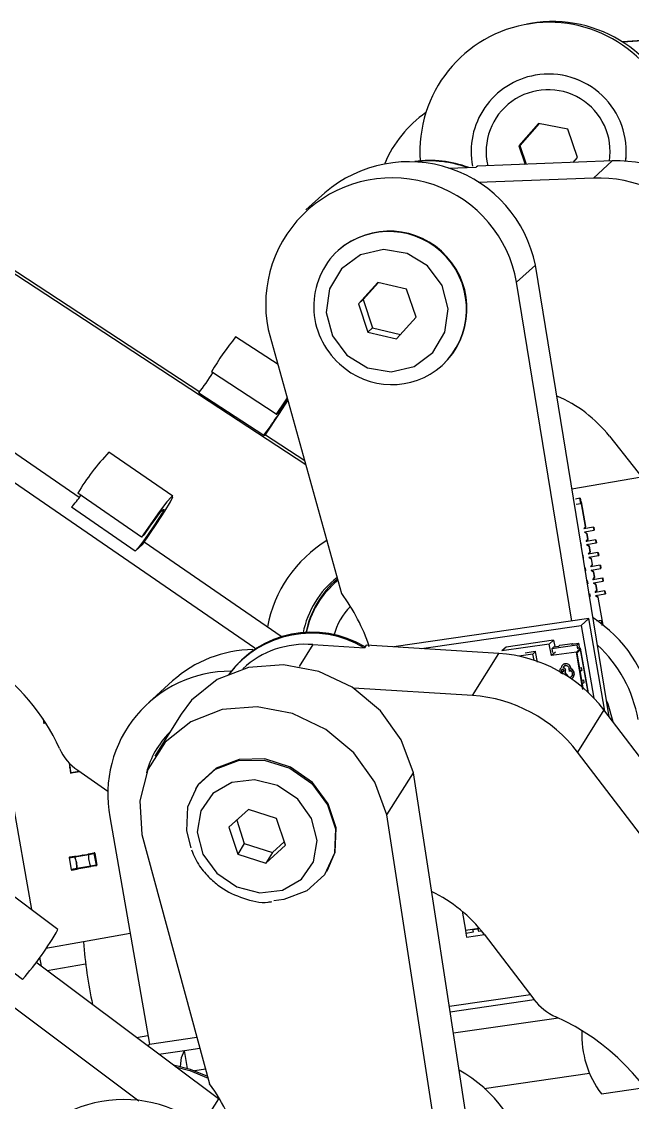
# Model space of a CAD drawing. Header units: millimetres. Extents: x -294 to 2792, y 5 to 1659.
# Drawn here: x 716.92 to 721.64, y 561.03 to 569.39 of the extents above; entities that cross this region are included whole.
import ezdxf

# ---------------------------------------------------------------- set-up
doc = ezdxf.new("R2010")
doc.units = ezdxf.units.MM
doc.layers.get('0').update_dxf_attribs({"lineweight": 18})

msp = doc.modelspace()

# ---------------------------------------------------------------- linework, layer by layer
at = {"color": 7, "linetype": 'Continuous', "lineweight": 25}
for p, q in [((720.8571, 569.3735), (720.8275, 569.3683)), ((722.4783, 569.2953), (721.5681, 569.2316)), ((722.4488, 569.2901), (721.5725, 569.2288)), ((720.894, 568.9738), (720.8933, 568.9737)), ((720.9195, 568.6009), (720.7668, 568.4278)), ((720.9248, 568.5999), (720.7742, 568.4291)), ((721.1457, 568.5552), (720.9195, 568.6009)), ((721.2193, 568.3363), (721.1457, 568.5552)), ((720.7742, 568.4291), (720.7668, 568.4278)), ((720.7668, 568.4278), (720.8151, 568.2842)), ((720.7742, 568.4291), (720.8228, 568.2845)), ((719.7404, 568.3153), (719.7294, 568.2912)), ((721.4891, 568.3103), (720.4461, 568.27)), ((721.186, 568.2986), (721.2193, 568.3363)), ((721.3428, 568.1785), (721.4891, 568.3103)), ((720.2261, 568.2536), (720.437, 568.2617)), ((720.4461, 568.27), (720.437, 568.2617)), ((721.3428, 568.1785), (720.4514, 568.144)), ((719.2659, 568.0635), (719.1197, 567.9317)), ((719.3729, 567.6214), (719.3692, 567.6181)), ((719.1199, 565.9598), (716.6969, 567.5477)), ((718.299, 566.5224), (716.7264, 567.5529)), ((720.7491, 567.3727), (720.8953, 567.5046)), ((721.4653, 564.0099), (720.8953, 567.5046)), ((719.6768, 567.3708), (719.5265, 567.2048)), ((719.6823, 567.3695), (719.5631, 567.2378)), ((719.8993, 567.3187), (719.6768, 567.3708)), ((721.1768, 564.7505), (720.7491, 567.3727)), ((719.9716, 567.1007), (719.8993, 567.3187)), ((719.5631, 567.2378), (719.5265, 567.2048)), ((719.5265, 567.2048), (719.5988, 566.9867)), ((719.5631, 567.2378), (719.6354, 567.0197)), ((719.8214, 566.9347), (719.9716, 567.1007)), ((718.9046, 566.7348), (718.5769, 566.9496)), ((718.8295, 567.0053), (719.3968, 564.9631)), ((719.6354, 567.0197), (719.5988, 566.9867)), ((719.5988, 566.9867), (719.8214, 566.9347)), ((719.6354, 567.0197), (719.8524, 566.9689)), ((717.3681, 565.706), (715.8265, 566.7672)), ((720.1728, 566.7269), (720.1765, 566.7302)), ((718.7246, 564.5397), (715.6802, 566.6353)), ((718.8913, 566.3511), (718.3897, 566.6799)), ((718.7937, 566.1859), (718.292, 566.5146)), ((718.8055, 566.188), (718.915, 566.3553)), ((718.8913, 566.3511), (718.8958, 566.3519)), ((718.7937, 566.1859), (718.8055, 566.188)), ((719.1116, 565.9898), (718.8066, 566.1897)), ((721.4677, 566.1807), (721.8675, 565.6729)), ((718.0902, 565.7169), (717.5969, 566.0565)), ((721.1778, 565.7729), (721.7143, 565.8675)), ((717.8503, 565.4005), (717.3569, 565.7402)), ((721.2381, 565.7006), (721.2037, 565.6945)), ((721.2381, 565.7006), (721.2448, 565.7018)), ((721.2451, 565.6612), (721.2381, 565.7006)), ((721.2833, 565.4832), (721.2448, 565.7018)), ((717.801, 565.2917), (717.3076, 565.6313)), ((721.2106, 565.6552), (721.2451, 565.6612)), ((721.2445, 565.6713), (721.2462, 565.6614)), ((721.2462, 565.6614), (721.2451, 565.6612)), ((721.2489, 565.6721), (721.2822, 565.483)), ((717.8595, 565.3445), (717.9673, 565.506)), ((721.2332, 565.4337), (721.2314, 565.4439)), ((721.2822, 565.483), (721.2693, 565.4644)), ((721.3441, 565.4776), (721.2693, 565.4644)), ((721.2833, 565.4832), (721.2704, 565.4646)), ((721.2734, 565.4408), (721.3482, 565.454)), ((721.2734, 565.4408), (721.292, 565.4278)), ((721.2745, 565.441), (721.2931, 565.428)), ((721.2822, 565.483), (721.2833, 565.4832)), ((721.3441, 565.4776), (721.3455, 565.4779)), ((721.3482, 565.454), (721.3441, 565.4776)), ((721.3455, 565.4779), (721.3497, 565.4543)), ((721.3497, 565.4543), (721.3482, 565.454)), ((717.8503, 565.4005), (717.8722, 565.4203)), ((718.9293, 564.6314), (717.8701, 565.3604)), ((721.2506, 565.3352), (721.2464, 565.3589)), ((721.2996, 565.3845), (721.2866, 565.366)), ((721.3614, 565.3792), (721.2866, 565.366)), ((721.2877, 565.3662), (721.3007, 565.3847)), ((721.2908, 565.3423), (721.3656, 565.3555)), ((721.2931, 565.428), (721.292, 565.4278)), ((721.292, 565.4278), (721.2996, 565.3845)), ((721.3007, 565.3847), (721.2931, 565.428)), ((721.2996, 565.3845), (721.3007, 565.3847)), ((721.3614, 565.3792), (721.3629, 565.3794)), ((721.3656, 565.3555), (721.3614, 565.3792)), ((721.3629, 565.3794), (721.3671, 565.3558)), ((721.3656, 565.3555), (721.3671, 565.3558)), ((717.801, 565.2917), (717.8595, 565.3445)), ((721.2908, 565.3423), (721.3093, 565.3293)), ((721.3104, 565.3295), (721.2919, 565.3425)), ((721.317, 565.286), (721.304, 565.2675)), ((721.3788, 565.2807), (721.304, 565.2675)), ((721.3051, 565.2677), (721.3181, 565.2862)), ((721.3104, 565.3295), (721.3093, 565.3293)), ((721.3093, 565.3293), (721.317, 565.286)), ((721.3181, 565.2862), (721.3104, 565.3295)), ((721.317, 565.286), (721.3181, 565.2862)), ((721.3788, 565.2807), (721.3803, 565.2809)), ((721.383, 565.257), (721.3788, 565.2807)), ((721.3803, 565.2809), (721.3844, 565.2573)), ((721.2679, 565.2368), (721.2638, 565.2604)), ((721.3082, 565.2438), (721.383, 565.257)), ((721.3082, 565.2438), (721.3267, 565.2309)), ((721.3278, 565.2311), (721.3093, 565.244)), ((721.3343, 565.1875), (721.3214, 565.169)), ((721.3225, 565.1692), (721.3354, 565.1877)), ((721.3278, 565.2311), (721.3267, 565.2309)), ((721.3267, 565.2309), (721.3343, 565.1875)), ((721.3354, 565.1877), (721.3278, 565.2311)), ((721.3343, 565.1875), (721.3354, 565.1877)), ((721.383, 565.257), (721.3844, 565.2573)), ((721.3961, 565.1822), (721.3976, 565.1824)), ((721.3976, 565.1824), (721.4018, 565.1588)), ((721.2853, 565.1383), (721.2811, 565.1619)), ((721.3961, 565.1822), (721.3214, 565.169)), ((721.3255, 565.1454), (721.4003, 565.1586)), ((721.3255, 565.1454), (721.344, 565.1324)), ((721.3452, 565.1326), (721.3266, 565.1456)), ((721.3452, 565.1326), (721.344, 565.1324)), ((721.344, 565.1324), (721.3517, 565.0891)), ((721.3528, 565.0892), (721.3452, 565.1326)), ((721.4003, 565.1586), (721.3961, 565.1822)), ((721.4003, 565.1586), (721.4018, 565.1588)), ((721.3027, 565.0398), (721.2985, 565.0634)), ((721.3517, 565.0891), (721.3387, 565.0705)), ((721.4135, 565.0837), (721.3387, 565.0705)), ((721.3398, 565.0707), (721.3528, 565.0892)), ((721.3429, 565.0469), (721.4177, 565.0601)), ((721.3429, 565.0469), (721.3614, 565.0339)), ((721.3625, 565.0341), (721.344, 565.0471)), ((721.3517, 565.0891), (721.3528, 565.0892)), ((721.3625, 565.0341), (721.3614, 565.0339)), ((721.3614, 565.0339), (721.3691, 564.9906)), ((721.3702, 564.9908), (721.3625, 565.0341)), ((721.4135, 565.0837), (721.415, 565.084)), ((721.4177, 565.0601), (721.4135, 565.0837)), ((721.415, 565.084), (721.4192, 565.0603)), ((721.4177, 565.0601), (721.4192, 565.0603)), ((721.32, 564.9413), (721.3159, 564.9649)), ((721.3691, 564.9906), (721.3561, 564.972)), ((721.4309, 564.9852), (721.3561, 564.972)), ((721.3572, 564.9722), (721.3702, 564.9908)), ((721.3603, 564.9484), (721.435, 564.9616)), ((721.3603, 564.9484), (721.3788, 564.9354)), ((721.3799, 564.9356), (721.3614, 564.9486)), ((721.3691, 564.9906), (721.3702, 564.9908)), ((721.3799, 564.9356), (721.3788, 564.9354)), ((721.3788, 564.9354), (721.4121, 564.7463)), ((721.4179, 564.7197), (721.3799, 564.9356)), ((721.4309, 564.9852), (721.4324, 564.9855)), ((721.435, 564.9616), (721.4309, 564.9852)), ((721.4324, 564.9855), (721.4365, 564.9619)), ((721.435, 564.9616), (721.4365, 564.9619)), ((721.3075, 564.7695), (719.8013, 564.5507)), ((721.3075, 564.7695), (721.249, 564.7167)), ((721.4326, 564.0529), (721.3075, 564.7695)), ((720.0148, 564.5374), (721.249, 564.7167)), ((721.249, 564.7167), (721.3472, 564.154)), ((721.4048, 564.7552), (721.3704, 564.7491)), ((721.4048, 564.7552), (721.406, 564.7554)), ((721.4118, 564.7158), (721.4048, 564.7552)), ((721.406, 564.7554), (721.4077, 564.7456)), ((721.0354, 564.6026), (720.6675, 564.5491)), ((721.0354, 564.6026), (721.0025, 564.5729)), ((721.0354, 564.6026), (721.0441, 564.5526)), ((719.1746, 564.5683), (719.0685, 564.3988)), ((719.1746, 564.5683), (719.5727, 564.5436)), ((719.5854, 564.564), (719.5727, 564.5436)), ((720.6123, 564.5005), (719.5854, 564.564)), ((719.6063, 564.5653), (719.6057, 564.5627)), ((721.0025, 564.5729), (720.6346, 564.5195)), ((720.6675, 564.5491), (720.6346, 564.5195)), ((720.8149, 564.5056), (720.8931, 564.517)), ((720.8931, 564.517), (720.8941, 564.5114)), ((721.0182, 564.4831), (721.0025, 564.5729)), ((721.2151, 564.565), (721.0215, 564.5369)), ((721.0215, 564.5369), (721.0379, 564.5517)), ((721.0215, 564.5369), (721.0266, 564.5076)), ((721.0379, 564.5517), (721.0767, 564.5574)), ((721.0767, 564.5574), (721.084, 564.564)), ((721.084, 564.564), (721.1808, 564.578)), ((721.1735, 564.5714), (721.2316, 564.5799)), ((721.1735, 564.5714), (721.1808, 564.578)), ((721.1808, 564.578), (721.1818, 564.5726)), ((721.2448, 564.5409), (721.2118, 564.5112)), ((721.2316, 564.5799), (721.2151, 564.565)), ((721.2151, 564.565), (721.2203, 564.5358)), ((721.2446, 564.5295), (721.2154, 564.5031)), ((721.2203, 564.5358), (721.2367, 564.5506)), ((721.2448, 564.5409), (721.2223, 564.5376)), ((721.2367, 564.5506), (721.2316, 564.5799)), ((721.3024, 564.1985), (721.2446, 564.5295)), ((721.3049, 564.1961), (721.2448, 564.5409)), ((720.4084, 564.1746), (720.6123, 564.5005)), ((720.8758, 564.4949), (720.7674, 564.4792)), ((720.8941, 564.5114), (720.8758, 564.4949)), ((720.8841, 564.4475), (720.8758, 564.4949)), ((720.8941, 564.5114), (720.9077, 564.4333)), ((721.2118, 564.5112), (721.0182, 564.4831)), ((721.049, 564.5109), (721.0182, 564.4831)), ((721.2626, 564.2205), (721.2118, 564.5112)), ((721.2154, 564.5031), (721.2623, 564.2343)), ((721.0967, 564.3668), (721.0967, 564.3667)), ((721.1026, 564.4078), (721.1027, 564.4079)), ((721.11, 564.3901), (721.11, 564.3901)), ((721.1236, 564.3529), (721.1443, 564.3248)), ((721.1684, 564.3838), (721.168, 564.3891)), ((721.1684, 564.3838), (721.1799, 564.3753)), ((721.1799, 564.3752), (721.1684, 564.3838)), ((721.1799, 564.3752), (721.1799, 564.3753)), ((721.1932, 564.3493), (721.1932, 564.3493)), ((721.2352, 564.3896), (721.2492, 564.3926)), ((721.2391, 564.3671), (721.2533, 564.3692)), ((721.2533, 564.3692), (721.2393, 564.3661)), ((721.2492, 564.3926), (721.2533, 564.3692)), ((718.089, 564.287), (717.9025, 564.1189)), ((721.1443, 564.3247), (721.1443, 564.3248)), ((721.157, 564.3117), (721.1571, 564.3117)), ((721.1867, 564.3169), (721.1867, 564.317)), ((721.2522, 564.2919), (721.2662, 564.295)), ((721.2561, 564.2695), (721.2703, 564.2716)), ((721.2703, 564.2716), (721.2563, 564.2685)), ((721.2662, 564.295), (721.2703, 564.2716)), ((720.4084, 564.1746), (719.4891, 564.2315)), ((718.1558, 564.0315), (717.9519, 563.7056)), ((721.4249, 564.0629), (721.221, 563.737)), ((723.6988, 561.0809), (721.4249, 564.0629)), ((717.0876, 563.994), (717.0946, 563.9546)), ((723.1944, 561.149), (721.221, 563.737)), ((717.2891, 563.6534), (717.2956, 563.6162)), ((717.2975, 563.6165), (717.2915, 563.6509)), ((717.2937, 563.6158), (717.3007, 563.5758)), ((717.2947, 563.6215), (717.2944, 563.6214)), ((717.3045, 563.5765), (717.2974, 563.6165)), ((717.356, 563.5959), (717.5894, 563.4352)), ((717.3007, 563.5758), (717.3045, 563.5765)), ((717.3679, 563.5877), (717.3045, 563.5765)), ((717.3726, 563.5844), (717.3053, 563.5726)), ((719.747, 563.2513), (719.951, 563.5772)), ((720.4575, 560.2857), (719.951, 563.5772)), ((718.2706, 563.4609), (718.2655, 563.4527)), ((716.846, 563.3853), (716.9973, 562.5183)), ((717.8286, 561.0372), (714.8095, 563.2984)), ((718.6761, 563.2927), (718.5254, 563.1548)), ((718.8942, 563.2235), (718.6761, 563.2927)), ((717.6039, 563.2355), (717.9106, 561.4783)), ((718.5851, 563.2095), (718.6439, 563.0292)), ((718.9616, 563.0163), (718.8942, 563.2235)), ((720.1346, 560.733), (719.747, 563.2513)), ((717.8522, 563.0991), (718.376, 561.1698)), ((718.5254, 563.1548), (718.5929, 562.9477)), ((718.6439, 563.0292), (718.5929, 562.9477)), ((718.6439, 563.0292), (718.862, 562.9599)), ((718.811, 562.8784), (718.9616, 563.0163)), ((718.862, 562.9599), (718.9529, 563.0431)), ((717.3318, 562.93), (717.2918, 562.923)), ((717.2924, 562.919), (717.3324, 562.926)), ((717.3316, 562.9279), (717.3324, 562.926)), ((717.3316, 562.9279), (717.3319, 562.9274)), ((717.3389, 562.9313), (717.3318, 562.93)), ((717.3324, 562.9261), (717.3319, 562.9274)), ((717.3322, 562.928), (717.4411, 562.9473)), ((717.3324, 562.9261), (717.4414, 562.9453)), ((717.3393, 562.9293), (717.3389, 562.9313)), ((717.3633, 562.9337), (717.3646, 562.934)), ((717.3633, 562.9337), (717.3633, 562.9335)), ((717.3646, 562.934), (717.3647, 562.9338)), ((717.3652, 562.9339), (717.3652, 562.9341)), ((717.3669, 562.9344), (717.3669, 562.9342)), ((717.367, 562.9344), (717.3671, 562.9342)), ((717.368, 562.9346), (717.3694, 562.9348)), ((717.368, 562.9346), (717.368, 562.9344)), ((717.3694, 562.9348), (717.3699, 562.9349)), ((717.3694, 562.9348), (717.3694, 562.9346)), ((717.3699, 562.9347), (717.3699, 562.9349)), ((717.3702, 562.9349), (717.3702, 562.9348)), ((717.3704, 562.935), (717.3704, 562.9348)), ((717.371, 562.9351), (717.3711, 562.9349)), ((717.3711, 562.9351), (717.3711, 562.9349)), ((717.3712, 562.9351), (717.3713, 562.9349)), ((717.3716, 562.9352), (717.3731, 562.9355)), ((717.3716, 562.9352), (717.3716, 562.935)), ((717.3717, 562.9352), (717.3718, 562.935)), ((717.3731, 562.9355), (717.3731, 562.9353)), ((717.3733, 562.9355), (717.3733, 562.9353)), ((717.3737, 562.9356), (717.3742, 562.9357)), ((717.3737, 562.9356), (717.3737, 562.9354)), ((717.374, 562.9356), (717.3746, 562.9357)), ((717.3742, 562.9357), (717.3742, 562.9355)), ((717.3749, 562.9358), (717.375, 562.9356)), ((717.3749, 562.9358), (717.3751, 562.9358)), ((717.3751, 562.9358), (717.3751, 562.9356)), ((717.3751, 562.9358), (717.3751, 562.9356)), ((717.3752, 562.9358), (717.3751, 562.9358)), ((717.3752, 562.9358), (717.3758, 562.9359)), ((717.3752, 562.9358), (717.3753, 562.9356)), ((717.3752, 562.9356), (717.3752, 562.9358)), ((717.3752, 562.9358), (717.3752, 562.9358)), ((717.3758, 562.9359), (717.3778, 562.9363)), ((717.3758, 562.9359), (717.3758, 562.9357)), ((717.3758, 562.9359), (717.3759, 562.9357)), ((717.3759, 562.936), (717.3759, 562.9358)), ((717.376, 562.936), (717.376, 562.9358)), ((717.3762, 562.936), (717.3765, 562.9361)), ((717.3764, 562.9361), (717.3765, 562.9359)), ((717.3765, 562.9361), (717.3765, 562.9359)), ((717.3765, 562.9361), (717.3765, 562.9359)), ((717.3765, 562.9361), (717.3765, 562.9361)), ((717.3768, 562.9361), (717.3775, 562.9362)), ((717.3768, 562.9361), (717.3769, 562.9359)), ((717.3768, 562.9361), (717.3769, 562.9361)), ((717.3769, 562.9361), (717.377, 562.9359)), ((717.3773, 562.9362), (717.3773, 562.936)), ((717.3774, 562.9362), (717.3775, 562.936)), ((717.3775, 562.9362), (717.3783, 562.9364)), ((717.3775, 562.9362), (717.3775, 562.936)), ((717.3776, 562.9362), (717.3776, 562.9361)), ((717.3778, 562.9363), (717.3779, 562.9361)), ((717.3778, 562.9363), (717.378, 562.9363)), ((717.3779, 562.9363), (717.3787, 562.9365)), ((717.3779, 562.9363), (717.3779, 562.9361)), ((717.378, 562.9363), (717.378, 562.9361)), ((717.378, 562.9363), (717.3781, 562.9361)), ((717.3781, 562.9363), (717.3782, 562.9362)), ((717.3785, 562.9364), (717.3786, 562.9362)), ((717.3786, 562.9364), (717.3796, 562.9366)), ((717.3786, 562.9364), (717.3787, 562.9362)), ((717.3787, 562.9365), (717.3788, 562.9363)), ((717.3788, 562.9363), (717.3787, 562.9365)), ((717.3787, 562.9365), (717.3787, 562.9365)), ((717.3788, 562.9365), (717.3798, 562.9366)), ((717.3788, 562.9363), (717.3788, 562.9365)), ((717.3793, 562.9366), (717.3794, 562.9364)), ((717.3796, 562.9366), (717.3796, 562.9364)), ((717.3803, 562.9367), (717.3813, 562.9369)), ((717.3803, 562.9367), (717.3807, 562.9368)), ((717.3807, 562.9368), (717.3807, 562.9366)), ((717.3811, 562.9369), (717.3811, 562.9367)), ((717.3811, 562.9369), (717.3811, 562.9367)), ((717.3812, 562.9367), (717.3812, 562.9369)), ((717.3819, 562.937), (717.3834, 562.9373)), ((717.3819, 562.937), (717.382, 562.9368)), ((717.3821, 562.9371), (717.3822, 562.9369)), ((717.3822, 562.9371), (717.3822, 562.9369)), ((717.3823, 562.9371), (717.3823, 562.9369)), ((717.3834, 562.9373), (717.3839, 562.9374)), ((717.3834, 562.9373), (717.3834, 562.9371)), ((717.3839, 562.9374), (717.3839, 562.9372)), ((717.3839, 562.9374), (717.3841, 562.9374)), ((717.3841, 562.9374), (717.3841, 562.9372)), ((717.3842, 562.9374), (717.3842, 562.9372)), ((717.3844, 562.9374), (717.3844, 562.9373)), ((717.3875, 562.938), (717.3875, 562.9378)), ((717.3875, 562.9378), (717.3875, 562.938)), ((717.3892, 562.9383), (717.3893, 562.9381)), ((717.3901, 562.9385), (717.3901, 562.9383)), ((717.3914, 562.9387), (717.3914, 562.9385)), ((717.3916, 562.9385), (717.3915, 562.9387)), ((717.3926, 562.9389), (717.3927, 562.9387)), ((717.3927, 562.9389), (717.3927, 562.9387)), ((717.3928, 562.9389), (717.3929, 562.9387)), ((717.393, 562.939), (717.393, 562.9388)), ((717.3935, 562.9391), (717.3935, 562.9389)), ((717.3937, 562.9391), (717.3938, 562.9389)), ((717.3953, 562.9394), (717.3954, 562.9392)), ((717.3974, 562.9397), (717.3974, 562.9395)), ((717.3985, 562.9397), (717.3985, 562.9397)), ((717.3988, 562.94), (717.4001, 562.9402)), ((717.3988, 562.94), (717.3988, 562.9398)), ((717.3994, 562.9401), (717.3995, 562.9399)), ((717.3996, 562.9401), (717.3997, 562.9399)), ((717.4001, 562.9402), (717.4008, 562.9403)), ((717.4001, 562.9402), (717.4002, 562.94)), ((717.4008, 562.9403), (717.4008, 562.9401)), ((717.4022, 562.9406), (717.4022, 562.9404)), ((717.4038, 562.9409), (717.4038, 562.9407)), ((717.4041, 562.9409), (717.4041, 562.9407)), ((717.4056, 562.9412), (717.4056, 562.941)), ((717.4371, 562.9486), (717.4408, 562.9492)), ((717.4371, 562.9486), (717.4374, 562.9466)), ((717.4408, 562.9492), (717.4808, 562.9563)), ((717.4413, 562.9453), (717.4813, 562.9523)), ((717.4413, 562.9453), (717.4415, 562.9473)), ((717.4808, 562.9563), (717.4842, 562.9569)), ((717.4854, 562.953), (717.4813, 562.9523)), ((717.4813, 562.9523), (717.4973, 562.8617)), ((717.4888, 562.9536), (717.4854, 562.953)), ((717.4854, 562.953), (717.5014, 562.8624)), ((717.5048, 562.863), (717.4888, 562.9536)), ((717.4888, 562.9536), (717.5048, 562.863)), ((717.4888, 562.9536), (717.4888, 562.9536)), ((718.5929, 562.9477), (718.811, 562.8784)), ((718.862, 562.9599), (718.811, 562.8784)), ((717.2924, 562.919), (717.2886, 562.9183)), ((717.2886, 562.9183), (717.3046, 562.8277)), ((717.3084, 562.8284), (717.2924, 562.919)), ((717.4574, 562.8547), (717.3484, 562.8355)), ((717.3488, 562.8335), (717.4578, 562.8527)), ((717.4541, 562.8521), (717.4544, 562.8501)), ((717.4582, 562.8507), (717.4544, 562.8501)), ((717.4973, 562.8617), (717.4573, 562.8547)), ((717.4981, 562.8578), (717.4582, 562.8507)), ((717.4973, 562.8617), (717.5014, 562.8624)), ((717.5015, 562.8584), (717.4981, 562.8578)), ((717.5014, 562.8624), (717.5048, 562.863)), ((717.5048, 562.863), (717.5048, 562.863)), ((717.3046, 562.8277), (717.3084, 562.8284)), ((717.3483, 562.8354), (717.3084, 562.8284)), ((717.3092, 562.8245), (717.3492, 562.8315)), ((717.3484, 562.834), (717.3483, 562.8334)), ((717.3484, 562.834), (717.3484, 562.8355)), ((717.3492, 562.8315), (717.3563, 562.8328)), ((717.3563, 562.8328), (717.356, 562.8348)), ((719.2828, 562.8162), (719.2878, 562.8244)), ((717.2031, 562.3642), (716.7233, 562.7235)), ((720.3273, 562.5067), (720.3532, 562.3583)), ((720.3532, 562.3583), (720.4612, 562.374)), ((720.3536, 562.3583), (720.3573, 562.3371)), ((720.357, 562.3368), (720.4151, 562.3452)), ((720.3573, 562.3371), (720.415, 562.3455)), ((720.4116, 562.3648), (720.4504, 562.3704)), ((720.4116, 562.3648), (720.412, 562.3651)), ((720.4151, 562.3452), (720.4116, 562.3648)), ((720.412, 562.3651), (720.4507, 562.3707)), ((720.4504, 562.3704), (720.4507, 562.3707)), ((720.4504, 562.3704), (720.4538, 562.3509)), ((720.4507, 562.3707), (720.4541, 562.3512)), ((720.4538, 562.3509), (720.4776, 562.3543)), ((720.4538, 562.3509), (720.4541, 562.3512)), ((720.4541, 562.3512), (720.4774, 562.3546)), ((716.9297, 561.9777), (716.4499, 562.337)), ((717.3994, 562.2686), (717.1095, 562.2175)), ((717.7615, 562.3325), (717.3994, 562.2686)), ((720.3573, 562.3371), (720.357, 562.3368)), ((720.357, 562.3368), (720.3624, 562.3056)), ((720.3624, 562.3056), (720.5001, 562.3256)), ((720.4977, 562.3287), (720.8826, 561.824)), ((718.4437, 561.0552), (717.0325, 562.112)), ((717.0614, 562.1511), (717.0736, 562.0813)), ((717.1198, 562.0467), (717.4168, 562.0991)), ((720.8558, 561.8591), (720.2294, 561.7681)), ((720.2356, 561.7276), (720.8842, 561.8218)), ((721.0729, 561.679), (720.2612, 561.5611)), ((717.8111, 561.5289), (717.899, 561.5444)), ((717.9106, 561.4783), (718.2778, 561.5316)), ((717.8961, 561.4653), (717.9106, 561.4783)), ((717.9828, 561.4003), (718.1809, 561.4291)), ((718.1809, 561.4291), (718.3009, 561.4465)), ((718.2054, 561.289), (718.1809, 561.4291)), ((718.3454, 561.2828), (718.2601, 561.2704)), ((720.4999, 561.1353), (721.3131, 561.2535)), ((721.405, 561.0929), (721.7399, 561.1415)), ((718.4437, 561.0552), (718.3076, 560.8378)), ((718.4576, 561.0445), (718.4437, 561.0552))]:
    msp.add_line(p, q, dxfattribs=at)
for points in [[(719.4368, 566.8077), (719.596, 566.7099), (719.7784, 566.6795), (719.9564, 566.7212), (720.1029, 566.8286), (720.1955, 566.9853), (720.2201, 567.1675), (720.173, 567.3475), (720.0614, 567.4978), (719.9022, 567.5956), (719.7197, 567.626), (719.5417, 567.5843), (719.3953, 567.4769), (719.3027, 567.3202), (719.2781, 567.138), (719.3252, 566.958), (719.4368, 566.8077)], [(718.9759, 566.4784), (718.9593, 566.4537), (718.8913, 566.3511)], [(718.915, 566.3553), (718.9811, 566.4575), (718.9815, 566.4582)], [(717.9673, 565.506), (718.0288, 565.6009), (718.0721, 565.6734), (718.0905, 565.7123), (718.0813, 565.7118), (718.0457, 565.6719), (717.9894, 565.5988), (717.9208, 565.5035), (717.8503, 565.4005)], [(717.8722, 565.4203), (717.9163, 565.4847), (717.9592, 565.5442), (717.9944, 565.5899), (718.0166, 565.6148), (718.0224, 565.6152), (718.0109, 565.5908), (717.9838, 565.5456), (717.9454, 565.4862), (717.9013, 565.4219), (717.8584, 565.3624), (717.8232, 565.3166), (717.801, 565.2917)], [(719.951, 563.5772), (719.8581, 563.8305), (719.696, 564.0572), (719.4778, 564.2388), (719.2212, 564.3606), (718.947, 564.4128), (718.6773, 564.3911), (718.4341, 564.2973), (718.2369, 564.139), (718.1558, 564.0315)], [(721.4452, 564.1333), (721.4546, 564.1096), (721.4932, 563.9734)], [(719.747, 563.2513), (719.6542, 563.5047), (719.4921, 563.7313), (719.2739, 563.9129), (719.0173, 564.0347), (718.7431, 564.0869), (718.4734, 564.0652), (718.2301, 563.9714), (718.033, 563.8132), (717.898, 563.6032), (717.8361, 563.3586), (717.8522, 563.0991)], [(719.2878, 562.8244), (719.3458, 562.9627), (719.3543, 563.1506), (719.2934, 563.3375), (719.1705, 563.5009), (719.0005, 563.6211), (718.8037, 563.6836), (718.6039, 563.6808), (718.4253, 563.6131), (718.2894, 563.4887), (718.2706, 563.4609)], [(718.2335, 562.9971), (718.199, 563.1265), (718.2075, 563.3144), (718.2843, 563.4806), (718.4202, 563.605), (718.5988, 563.6727), (718.7986, 563.6754), (718.9954, 563.6129), (719.1655, 563.4927), (719.2883, 563.3293), (719.3492, 563.1424), (719.3407, 562.9546), (719.2639, 562.7884), (719.128, 562.664), (718.9494, 562.5963), (718.8714, 562.5872)], [(718.4305, 562.799), (718.5854, 562.6939), (718.7644, 562.6484), (718.9403, 562.6695), (719.0862, 562.7539), (719.1799, 562.8888), (719.2072, 563.0537), (719.1639, 563.2235), (719.0566, 563.3722), (718.9016, 563.4773), (718.7226, 563.5228), (718.5468, 563.5017), (718.4009, 563.4173), (718.3071, 563.2823), (718.2799, 563.1175), (718.3232, 562.9477), (718.4305, 562.799)], [(718.1502, 561.3039), (718.1581, 561.3741), (718.1809, 561.4291)], [(718.3607, 561.2262), (718.2267, 561.2822), (718.0967, 561.3151)], [(718.1129, 561.3029), (718.2216, 561.274), (718.3641, 561.2137)]]:
    msp.add_lwpolyline(points, dxfattribs=at)
for centre, radius, start, end in [((721.0011, 568.384), 0.9993, 12.50407, 184.21547), ((721.0303, 568.389), 0.9996, 12.51222, 99.9833), ((720.9977, 568.383), 0.5998, 100.02183, 190.89374), ((720.9972, 568.3828), 0.5999, 352.91247, 99.9737), ((720.9979, 568.383), 0.5999, 352.8953, 99.9737), ((720.9931, 568.3822), 0.4797, 351.28372, 193.14346), ((720.5683, 567.9379), 0.9099, 124.87211, 157.14461), ((719.9167, 567.3062), 0.9985, 11.45708, 130.67399), ((720.0816, 567.4722), 0.8418, 69.26769, 98.16361), ((720.0778, 567.4686), 0.8421, 69.8245, 96.93902), ((721.5225, 567.2969), 1.014, 37.99567, 91.8898), ((719.7866, 567.203), 0.9773, 9.99988, 191.67231), ((721.3763, 567.165), 1.014, 37.99567, 91.8898), ((719.7618, 567.1642), 0.6001, 313.22659, 130.85132), ((719.7654, 567.1675), 0.6001, 313.22659, 130.85132), ((719.7724, 567.1849), 0.5918, 132.93776, 228.55306), ((720.6358, 565.3207), 2.6253, 141.65078, 148.82115), ((719.7846, 567.1685), 0.588, 226.60928, 311.31927), ((716.6279, 567.7892), 2.0961, 322.54988, 327.79421), ((716.1103, 568.191), 3.3498, 323.23128, 328.9493), ((723.1636, 563.5762), 5.0911, 145.31449, 146.9609), ((720.6605, 565.546), 1.0269, 38.17681, 67.07413), ((718.8909, 564.8258), 1.7858, 136.4378, 149.20219), ((716.5914, 566.2755), 0.9633, 318.03387, 325.04831), ((719.805, 564.5211), 0.9996, 121.48892, 169.4003), ((719.8049, 564.5209), 0.7198, 127.97338, 168.93988), ((719.8271, 564.5248), 0.7198, 129.91538, 169.17957), ((719.8087, 564.5215), 0.6999, 128.98501, 168.58625), ((718.2479, 564.1042), 1.4345, 18.20622, 36.78075), ((719.8012, 564.5201), 0.4799, 134.41583, 165.58172), ((720.7877, 563.9093), 1.0267, 10.03888, 57.41711), ((715.7274, 563.0864), 1.6346, 24.47808, 86.43928), ((719.1673, 563.8708), 0.7944, 58.91689, 144.25492), ((719.1616, 563.8603), 0.7966, 59.08404, 142.6315), ((718.7244, 563.5799), 0.9507, 90.82736, 131.94512), ((719.1141, 563.8645), 0.7064, 85.0869, 132.99095), ((720.679, 563.8107), 1.0258, 10.02901, 47.27702), ((720.5342, 563.3821), 1.1211, 37.39431, 86.00597), ((718.5411, 563.4093), 0.9532, 90.01726, 190.50686), ((720.3303, 563.0562), 1.1211, 37.39431, 86.00597), ((718.5473, 563.4049), 0.6821, 134.85889, 165.33815), ((717.5896, 563.9353), 0.4121, 204.62236, 235.45312), ((717.3017, 563.6176), 0.00826, 152.25132, 192.10453), ((717.3047, 563.5765), 0.004, 190, 280), ((717.3311, 563.5802), 0.0268, 187.86591, 196.42624), ((717.5075, 562.9579), 0.0268, 183.57376, 192.13409), ((717.4815, 562.9523), 0.004, 9.97988, 99.97986), ((717.4849, 562.9529), 0.004, 9.97988, 99.97986), ((717.2925, 562.919), 0.004, 100.02014, 190.02012), ((717.3186, 562.9246), 0.0268, 183.57376, 192.13409), ((717.5239, 562.8654), 0.0268, 187.86591, 196.42624), ((717.4974, 562.8617), 0.004, 280.02014, 10.02012), ((717.5008, 562.8623), 0.004, 280.02014, 10.02012), ((717.3085, 562.8284), 0.004, 189.97988, 279.97986), ((717.3349, 562.8321), 0.0268, 187.86591, 196.42624), ((719.6032, 561.6428), 1.1272, 37.48203, 64.28164), ((715.1234, 563.5454), 2.3917, 319.04542, 330.40489), ((721.3738, 562.6004), 3.9882, 184.77164, 191.80563), ((721.2406, 562.0986), 0.4513, 217.49033, 245.53444), ((720.3335, 560.0816), 1.7604, 23.07005, 65.84849), ((722.0173, 561.5505), 0.7644, 177.69601, 216.77287), ((719.7855, 560.3447), 1.0666, 10.86698, 60.85136), ((717.2514, 560.3442), 1.3951, 13.74736, 36.28377), ((717.713, 560.0575), 0.9913, 38.26266, 142.03514)]:
    msp.add_arc(centre, radius, start, end, dxfattribs=at)
for points, knots in [([(721.0949, 564.3882), (721.0929, 564.387), (721.0889, 564.3846), (721.085, 564.3787), (721.0826, 564.3719), (721.083, 564.3671), (721.0832, 564.3647)], [0, 0, 0, 0, 0.00707754, 0.01412659, 0.02136327, 0.02856053, 0.02856053, 0.02856053, 0.02856053]), ([(721.0832, 564.3647), (721.084, 564.3617), (721.0856, 564.3558), (721.0922, 564.3492), (721.1004, 564.3449), (721.1065, 564.3451), (721.1094, 564.3451)], [0, 0, 0, 0, 0.00920926, 0.01840118, 0.02764255, 0.03679305, 0.03679305, 0.03679305, 0.03679305]), ([(721.1026, 564.4078), (721.1006, 564.4049), (721.0966, 564.399), (721.0955, 564.3918), (721.0949, 564.3882)], [0, 0, 0, 0, 0.01078456, 0.02158057, 0.02158057, 0.02158057, 0.02158057]), ([(721.1141, 564.3692), (721.1138, 564.3703), (721.1132, 564.3725), (721.1111, 564.3747), (721.1091, 564.376), (721.1069, 564.3768), (721.1045, 564.3769), (721.1022, 564.3765), (721.1001, 564.3755), (721.0984, 564.3738), (721.0972, 564.3719), (721.0965, 564.3697), (721.0966, 564.3679), (721.0967, 564.3667)], [0, 0, 0, 0, 0.00348116, 0.00697361, 0.00873627, 0.01046432, 0.01410131, 0.01586756, 0.01759671, 0.02123012, 0.02296658, 0.02466827, 0.02823377, 0.02823377, 0.02823377, 0.02823377]), ([(721.0967, 564.3667), (721.097, 564.3656), (721.0976, 564.3633), (721.0998, 564.3611), (721.1017, 564.3599), (721.1039, 564.3591), (721.1063, 564.359), (721.1086, 564.3594), (721.1107, 564.3604), (721.1124, 564.3621), (721.1136, 564.364), (721.1143, 564.3662), (721.1142, 564.368), (721.1141, 564.3692)], [0, 0, 0, 0, 0.00355351, 0.00709703, 0.00883376, 0.01053573, 0.0141018, 0.01586862, 0.01759817, 0.02123166, 0.02296839, 0.02467036, 0.02823643, 0.02823643, 0.02823643, 0.02823643]), ([(721.1142, 564.3692), (721.1143, 564.368), (721.1144, 564.3662), (721.1136, 564.3641), (721.1124, 564.3621), (721.1107, 564.3605), (721.1086, 564.3595), (721.1063, 564.359), (721.104, 564.3591), (721.1018, 564.3599), (721.0998, 564.3611), (721.0977, 564.3633), (721.097, 564.3656), (721.0967, 564.3668)], [0, 0, 0, 0, 0.00356607, 0.00526804, 0.00700477, 0.01063826, 0.01236781, 0.01413463, 0.0177007, 0.01940267, 0.0211394, 0.02468292, 0.02823643, 0.02823643, 0.02823643, 0.02823643]), ([(721.1255, 564.4207), (721.121, 564.4197), (721.1121, 564.4176), (721.1058, 564.4111), (721.1026, 564.4078)], [0, 0, 0, 0, 0.01365222, 0.0273584, 0.0273584, 0.0273584, 0.0273584]), ([(721.1027, 564.4079), (721.1058, 564.4111), (721.1122, 564.4176), (721.1211, 564.4197), (721.1255, 564.4207)], [0, 0, 0, 0, 0.01370614, 0.02735783, 0.02735783, 0.02735783, 0.02735783]), ([(721.1284, 564.4065), (721.1262, 564.4061), (721.1219, 564.4051), (721.1165, 564.4013), (721.1122, 564.3963), (721.1107, 564.3922), (721.11, 564.3901)], [0, 0, 0, 0, 0.00662813, 0.0133487, 0.01981945, 0.02638223, 0.02638223, 0.02638223, 0.02638223]), ([(721.11, 564.3901), (721.1107, 564.3922), (721.1121, 564.3962), (721.1164, 564.4012), (721.1218, 564.405), (721.1262, 564.406), (721.1283, 564.4065)], [0, 0, 0, 0, 0.00656279, 0.01303353, 0.01975411, 0.02638223, 0.02638223, 0.02638223, 0.02638223]), ([(721.11, 564.3901), (721.1122, 564.3894), (721.1166, 564.3881), (721.1222, 564.3836), (721.1266, 564.3779), (721.1278, 564.3732), (721.1284, 564.3709)], [0, 0, 0, 0, 0.00696909, 0.01406764, 0.02126146, 0.02848086, 0.02848086, 0.02848086, 0.02848086]), ([(721.1283, 564.3709), (721.1277, 564.3732), (721.1266, 564.3778), (721.1221, 564.3836), (721.1166, 564.388), (721.1122, 564.3894), (721.11, 564.3901)], [0, 0, 0, 0, 0.00721941, 0.01441322, 0.02151177, 0.02848086, 0.02848086, 0.02848086, 0.02848086]), ([(721.1235, 564.3529), (721.1245, 564.3542), (721.1264, 564.3567), (721.1282, 564.3612), (721.1289, 564.366), (721.1285, 564.3692), (721.1283, 564.3709)], [0, 0, 0, 0, 0.00492175, 0.00963399, 0.01437981, 0.01939742, 0.01939742, 0.01939742, 0.01939742]), ([(721.1528, 564.4136), (721.1486, 564.4162), (721.1401, 564.4214), (721.1304, 564.4209), (721.1255, 564.4207)], [0, 0, 0, 0, 0.01474572, 0.02955581, 0.02955581, 0.02955581, 0.02955581]), ([(721.1283, 564.4065), (721.1313, 564.4066), (721.1373, 564.4068), (721.1456, 564.4024), (721.1521, 564.3958), (721.1537, 564.3899), (721.1545, 564.387)], [0, 0, 0, 0, 0.00920937, 0.01840139, 0.02764286, 0.03679347, 0.03679347, 0.03679347, 0.03679347]), ([(721.168, 564.3891), (721.1667, 564.3939), (721.1641, 564.4036), (721.1566, 564.4102), (721.1528, 564.4136)], [0, 0, 0, 0, 0.01498745, 0.03008364, 0.03008364, 0.03008364, 0.03008364]), ([(721.1545, 564.387), (721.1547, 564.3849), (721.1552, 564.3806), (721.1538, 564.3766), (721.1532, 564.3745)], [0, 0, 0, 0, 0.00631779, 0.01279019, 0.01279019, 0.01279019, 0.01279019]), ([(721.1532, 564.3745), (721.1564, 564.3736), (721.1629, 564.3719), (721.1709, 564.3655), (721.1772, 564.3572), (721.1789, 564.3506), (721.1798, 564.3472)], [0, 0, 0, 0, 0.01018306, 0.02025573, 0.03063539, 0.04105547, 0.04105547, 0.04105547, 0.04105547]), ([(721.1798, 564.3472), (721.1801, 564.3433), (721.1806, 564.3353), (721.1757, 564.3245), (721.1679, 564.3157), (721.1606, 564.313), (721.157, 564.3117)], [0, 0, 0, 0, 0.01184271, 0.02367347, 0.03548172, 0.04714183, 0.04714183, 0.04714183, 0.04714183]), ([(721.1799, 564.3753), (721.1832, 564.3714), (721.1897, 564.3638), (721.192, 564.3541), (721.1932, 564.3493)], [0, 0, 0, 0, 0.01506141, 0.02991672, 0.02991672, 0.02991672, 0.02991672]), ([(721.1932, 564.3493), (721.192, 564.3541), (721.1896, 564.3637), (721.1832, 564.3714), (721.1799, 564.3752)], [0, 0, 0, 0, 0.01485242, 0.02991678, 0.02991678, 0.02991678, 0.02991678]), ([(721.1932, 564.3493), (721.1937, 564.3437), (721.1945, 564.3322), (721.1893, 564.3221), (721.1867, 564.317)], [0, 0, 0, 0, 0.01695708, 0.03430114, 0.03430114, 0.03430114, 0.03430114]), ([(721.1867, 564.3169), (721.1893, 564.322), (721.1945, 564.3321), (721.1936, 564.3436), (721.1932, 564.3493)], [0, 0, 0, 0, 0.01734954, 0.03430163, 0.03430163, 0.03430163, 0.03430163]), ([(721.1867, 564.317), (721.1845, 564.314), (721.1802, 564.3081), (721.174, 564.3042), (721.171, 564.3023)], [0, 0, 0, 0, 0.01113853, 0.02183456, 0.02183456, 0.02183456, 0.02183456]), ([(721.171, 564.3023), (721.174, 564.3042), (721.1802, 564.3081), (721.1845, 564.314), (721.1867, 564.3169)], [0, 0, 0, 0, 0.01069314, 0.0218346, 0.0218346, 0.0218346, 0.0218346]), ([(717.2937, 563.6158), (717.2937, 563.6157), (717.2938, 563.6155), (717.2943, 563.6154), (717.2947, 563.6154), (717.2948, 563.6153)], [0, 0, 0, 0, 0.000606666, 0.001213538, 0.001358249, 0.001358249, 0.001358249, 0.001358249]), ([(717.2962, 563.6159), (717.2961, 563.616), (717.2958, 563.616), (717.2956, 563.6161), (717.2956, 563.6162), (717.2956, 563.6162)], [0, 0, 0, 0, 0.0003009245, 0.0006016507, 0.0006924736, 0.0006924736, 0.0006924736, 0.0006924736]), ([(717.3318, 562.93), (717.3317, 562.9299), (717.3315, 562.9298), (717.3313, 562.9292), (717.3313, 562.9288), (717.3312, 562.9287)], [0, 0, 0, 0, 0.000666734, 0.001333695, 0.001492735, 0.001492735, 0.001492735, 0.001492735]), ([(717.3319, 562.9274), (717.3319, 562.9275), (717.332, 562.9279), (717.3321, 562.928), (717.3322, 562.928), (717.3322, 562.928)], [0, 0, 0, 0, 0.0003301408, 0.0006600639, 0.0007597721, 0.0007597721, 0.0007597721, 0.0007597721]), ([(717.367, 562.9344), (717.367, 562.9344), (717.3671, 562.9344), (717.3674, 562.9345), (717.3676, 562.9345)], [0, 0, 0, 0, 0.0002812165, 0.0005485397, 0.0005485397, 0.0005485397, 0.0005485397]), ([(717.367, 562.9344), (717.367, 562.9344), (717.367, 562.9343), (717.367, 562.9342), (717.367, 562.9342)], [0, 0, 0, 0, 0.0000756654, 0.0002000001, 0.0002000001, 0.0002000001, 0.0002000001]), ([(717.3717, 562.9352), (717.3718, 562.9352), (717.3718, 562.9352), (717.3721, 562.9353), (717.3723, 562.9353)], [0, 0, 0, 0, 0.0002812165, 0.0005485397, 0.0005485397, 0.0005485397, 0.0005485397]), ([(717.3717, 562.9352), (717.3717, 562.9352), (717.3718, 562.9351), (717.3718, 562.9351), (717.3718, 562.935)], [0, 0, 0, 0, 0.0000756654, 0.0002000001, 0.0002000001, 0.0002000001, 0.0002000001]), ([(717.3773, 562.9362), (717.3773, 562.9362), (717.3774, 562.9362), (717.3775, 562.9362), (717.3777, 562.9363), (717.3778, 562.9363), (717.3779, 562.9363)], [0, 0, 0, 0, 0.0001406183, 0.0002795357, 0.0004341486, 0.0006174374, 0.0006174374, 0.0006174374, 0.0006174374]), ([(717.378, 562.9363), (717.3781, 562.9363), (717.3781, 562.9363), (717.3781, 562.9363), (717.3781, 562.9363), (717.3781, 562.9363)], [0, 0, 0, 0, 0.00002379613, 0.00004746324, 0.00009909739, 0.00009909739, 0.00009909739, 0.00009909739]), ([(717.3793, 562.9366), (717.3794, 562.9366), (717.3794, 562.9366), (717.3795, 562.9366), (717.3796, 562.9366), (717.3797, 562.9366), (717.38, 562.9367), (717.3802, 562.9367), (717.3803, 562.9367)], [0, 0, 0, 0, 0.000274683, 0.00039463, 0.000508263, 0.000620712, 0.000737265, 0.001000001, 0.001000001, 0.001000001, 0.001000001]), ([(717.3796, 562.9366), (717.3798, 562.9367), (717.3804, 562.9367), (717.3808, 562.9368), (717.3811, 562.9369)], [0, 0, 0, 0, 0.000774139, 0.001519335, 0.001519335, 0.001519335, 0.001519335]), ([(717.3807, 562.9368), (717.3808, 562.9368), (717.3811, 562.9369), (717.3814, 562.9369), (717.3816, 562.937), (717.3817, 562.937), (717.3817, 562.937)], [0, 0, 0, 0, 0.000281406, 0.00052416, 0.000755167, 0.001005153, 0.001005153, 0.001005153, 0.001005153]), ([(717.3811, 562.9369), (717.3812, 562.9369), (717.3816, 562.937), (717.3817, 562.937), (717.3817, 562.937)], [0, 0, 0, 0, 0.0003158518, 0.0006573036, 0.0006573036, 0.0006573036, 0.0006573036]), ([(717.3875, 562.938), (717.3875, 562.938), (717.3876, 562.938), (717.3881, 562.9381), (717.389, 562.9383), (717.3897, 562.9384), (717.3901, 562.9385)], [0, 0, 0, 0, 0.000698698, 0.001337348, 0.001980244, 0.002690531, 0.002690531, 0.002690531, 0.002690531]), ([(717.3892, 562.9383), (717.3893, 562.9383), (717.3894, 562.9383), (717.3898, 562.9384), (717.3905, 562.9385), (717.3911, 562.9386), (717.3914, 562.9387)], [0, 0, 0, 0, 0.000587043, 0.001093459, 0.001598136, 0.002180669, 0.002180669, 0.002180669, 0.002180669]), ([(717.3901, 562.9385), (717.3903, 562.9385), (717.3906, 562.9386), (717.3912, 562.9387), (717.3915, 562.9387)], [0, 0, 0, 0, 0.000715322, 0.001458311, 0.001458311, 0.001458311, 0.001458311]), ([(717.3915, 562.9387), (717.3921, 562.9388), (717.3932, 562.939), (717.3947, 562.9393), (717.3953, 562.9394)], [0, 0, 0, 0, 0.001951771, 0.003862168, 0.003862168, 0.003862168, 0.003862168]), ([(717.3953, 562.9394), (717.396, 562.9395), (717.3972, 562.9397), (717.3983, 562.9399), (717.3988, 562.94)], [0, 0, 0, 0, 0.001747058, 0.00351718, 0.00351718, 0.00351718, 0.00351718]), ([(717.3974, 562.9397), (717.3976, 562.9398), (717.3982, 562.9399), (717.399, 562.94), (717.3994, 562.9401)], [0, 0, 0, 0, 0.001055844, 0.002123012, 0.002123012, 0.002123012, 0.002123012]), ([(717.4008, 562.9403), (717.4014, 562.9404), (717.4026, 562.9407), (717.4036, 562.9408), (717.4041, 562.9409)], [0, 0, 0, 0, 0.001686502, 0.003384323, 0.003384323, 0.003384323, 0.003384323]), ([(717.4041, 562.9409), (717.4045, 562.941), (717.4053, 562.9411), (717.4055, 562.9412), (717.4056, 562.9412)], [0, 0, 0, 0, 0.000751165, 0.001505361, 0.001505361, 0.001505361, 0.001505361]), ([(717.4416, 562.9482), (717.4414, 562.9485), (717.4412, 562.949), (717.4409, 562.9492), (717.4408, 562.9492), (717.4408, 562.9492)], [0, 0, 0, 0, 0.000601487, 0.001204074, 0.00136756, 0.00136756, 0.00136756, 0.00136756]), ([(717.4411, 562.9473), (717.4412, 562.9472), (717.4413, 562.9472), (717.4414, 562.947), (717.4415, 562.9468), (717.4415, 562.9467)], [0, 0, 0, 0, 0.0003052747, 0.0006106684, 0.0006925377, 0.0006925377, 0.0006925377, 0.0006925377]), ([(718.2359, 562.9801), (718.254, 562.9366), (718.2874, 562.856), (718.3492, 562.7914), (718.3776, 562.7616)], [0, 0, 0, 0, 0.1428456, 0.2648676, 0.2648676, 0.2648676, 0.2648676]), ([(717.458, 562.8533), (717.458, 562.8532), (717.458, 562.8529), (717.4579, 562.8527), (717.4578, 562.8527), (717.4578, 562.8527)], [0, 0, 0, 0, 0.0003022507, 0.0006043022, 0.0006955253, 0.0006955253, 0.0006955253, 0.0006955253]), ([(717.4582, 562.8507), (717.4582, 562.8508), (717.4584, 562.8509), (717.4585, 562.8515), (717.4585, 562.8519), (717.4585, 562.852)], [0, 0, 0, 0, 0.000607925, 0.001216056, 0.001361067, 0.001361067, 0.001361067, 0.001361067]), ([(717.3482, 562.8325), (717.3484, 562.8323), (717.3487, 562.8317), (717.349, 562.8315), (717.3492, 562.8315), (717.3492, 562.8315)], [0, 0, 0, 0, 0.000658095, 0.001317394, 0.001496266, 0.001496266, 0.001496266, 0.001496266]), ([(717.3488, 562.8335), (717.3488, 562.8335), (717.3486, 562.8335), (717.3485, 562.8338), (717.3484, 562.834), (717.3484, 562.834)], [0, 0, 0, 0, 0.0003341982, 0.0006685266, 0.0007580888, 0.0007580888, 0.0007580888, 0.0007580888]), ([(718.3776, 562.7616), (718.4051, 562.7374), (718.4816, 562.6701), (718.6351, 562.6005), (718.7765, 562.5658), (718.8481, 562.579), (718.8575, 562.5808)], [0, 0, 0, 0, 0.1102601, 0.3068709, 0.5049345, 0.535058, 0.535058, 0.535058, 0.535058])]:
    msp.add_open_spline(points, degree=3, knots=knots, dxfattribs=at)
for points in [[(721.1524, 564.3647), (721.1565, 564.3653), (721.1647, 564.3664), (721.1747, 564.3669), (721.1819, 564.3667), (721.1835, 564.3658), (721.1843, 564.3654)], [(717.2974, 563.6165), (717.2971, 563.6164), (717.2965, 563.6161), (717.2959, 563.6158), (717.2956, 563.6157)], [(717.3484, 562.8355), (717.3484, 562.851), (717.3483, 562.8822), (717.3377, 562.9114), (717.3324, 562.9261)], [(717.3324, 562.926), (717.3377, 562.9114), (717.3483, 562.8821), (717.3483, 562.851), (717.3483, 562.8354)], [(717.4573, 562.8547), (717.452, 562.8693), (717.4414, 562.8986), (717.4414, 562.9297), (717.4413, 562.9453)], [(717.4573, 562.8547), (717.4575, 562.8543), (717.4577, 562.8537), (717.458, 562.8531), (717.4582, 562.8528)], [(717.3482, 562.8334), (717.3483, 562.8337), (717.3483, 562.8344), (717.3483, 562.8351), (717.3483, 562.8354)]]:
    msp.add_open_spline(points, degree=3, dxfattribs=at)

doc.saveas('drawing.dxf')
